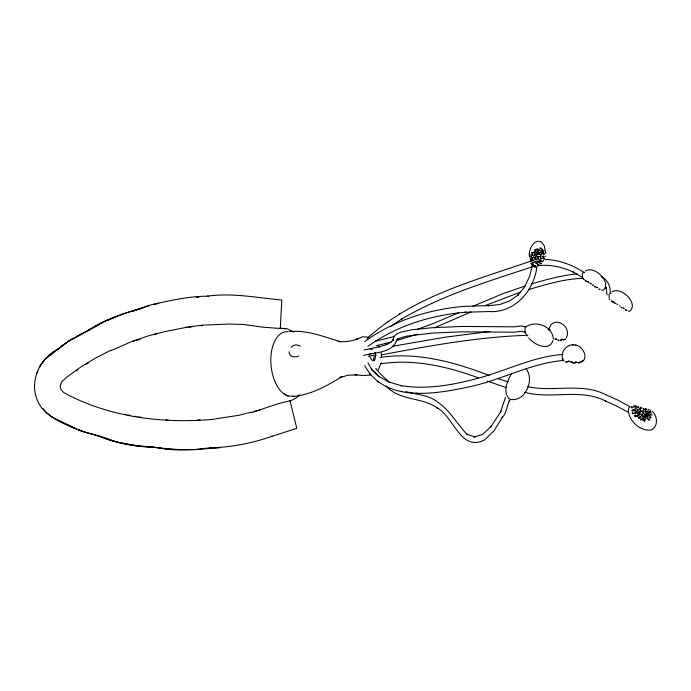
<?xml version="1.0" encoding="UTF-8"?>
<svg xmlns="http://www.w3.org/2000/svg" width="691" height="691" viewBox="0 0 691 691"><rect width="100%" height="100%" fill="white"/><g stroke="black" fill="none" stroke-linecap="round" stroke-linejoin="round"><path stroke-width="1.04" d="M375.567 352.738L375.092 353.386M635.115 410.359L634.804 409.21L633.699 409.4L633.923 410.178L635.038 409.979M637.819 410.229L637.43 409.737M644.185 420.016L644.202 419.446M647.199 414.393L646.957 413.944M529.237 255.705C528.883 249.382 533.625 238.689 541.364 241.885L544.214 245.771L545.83 253.312M552.93 340.603C549.215 351.969 533.763 344.628 528.753 337.856M381.233 362.706L378.245 369.875M529.617 253.882L529.781 254.832M529.531 257.009L529.652 256.491M535.914 259.79L536.035 259.272M538.263 257.821L538.384 257.302M539.455 261.267L539.576 260.757M396.522 340.706C392.117 353.222 374.176 352.263 363.561 355.476M532.355 265.474L529.608 276.365L524.478 287.119L517.542 295.653L518.25 294.815L509.638 300.974L499.524 304.619L488.027 305.698L488.891 305.647L464.499 306.355C428.93 309.24 393.766 320.512 364.693 341.518M536.959 266.337C534.264 290.298 514.942 313.17 489.271 311.555L464.905 312.263L465.769 312.211C430.968 315.079 396.453 325.876 367.906 346.346M562.388 353.593C564.124 346.83 571.846 342.382 578.419 346.01C584.068 348.653 588.767 359.821 580.544 362.214M36.727 373.909L37.608 371.067M545.199 256.655L545.398 256.076M548.853 330.194C551.617 314.319 572.234 325.046 566.447 337.683M505.501 397.429L500.543 411.905L501.027 411.3L490.765 426.934L491.344 426.209L482.715 434.371L474.061 437.066L474.985 437.006L466.701 434.112L467.548 434.82C457.399 424.663 450.757 411.378 438.82 402.957C429.517 394.889 417.044 394.811 405.885 391.598M372.959 361.013L373.598 359.579A10.417 5.934 -57.3 0 1 373.995 357.895A8.352 5.286 -75.1 0 1 374.202 356.202L374.263 355.148L368.398 356.185M39.396 367.301L40.899 364.433M39.335 367.508L40.829 364.667M568.33 361.367L567.086 361.643L568.373 361.514M569.289 361.056L567.821 361.721M569.954 361.808L571.086 361.713M573.159 363.06C572.77 363.932 575.145 362.896 573.85 362.81M577.296 362.49L578.427 362.395M542.504 261.898L543.739 260.023M511.625 373.537C508.058 379.756 504.395 387.124 506.486 394.449M374.107 360.305C375.835 359.165 375.196 355.649 375.809 355.122A8.352 1.676 84.8 0 0 376.154 355.148A10.417 0.605 85.2 0 1 376.034 354.924L375.403 354.595M42.211 362.766L44.829 359.441L54.554 351.598M41.477 363.837L44.725 359.717L48.456 356.487M374.081 360.65L374.669 359.933M645.886 411.776L645.601 412.484L646.681 412.942L646.724 411.879L644.876 411.361L645.161 410.653L645.999 410.756L645.955 411.819M647.277 415.015L645.731 415.291M299.548 394.786L296.75 397.55L291.567 400.391L279.207 403.432L251.248 412.639M553.154 337.769C551.738 325.66 534.48 319.812 525.29 327.404L524.84 331.965L527.311 336.033M396.444 340.067L398.482 338.521L397.619 338.91L406.161 336.197L432.557 333.062L461.882 331.818L514.519 332.198L521.161 331.222L525.195 332.285L525.626 331.905M367.223 338.46C412.406 296.819 473.387 280.987 529.962 261.405M531.69 259.911L532.165 259.522M57.327 349.491L67.925 341.587M50.054 355.347L63.745 344.809M60.67 346.796L69.48 340.533M76.407 370.782L77.867 369.702M58.243 348.912C36.968 359.536 26.543 387.806 41.78 407.923C53.708 421.337 71.89 427.435 88.457 433.352M375.273 352.73L374.833 352.522M64.539 344.213L67.701 341.967M390.242 326.748L402.214 318.672L401.557 319.112C442.292 295.117 488.226 281.384 532.865 266.657M388.126 321.721L388.774 321.28M399.528 314.025L400.184 313.584M586.996 281.418L588.196 281.997L587.782 281.591M588.3 282.049L588.974 282.714M591.392 283.742L590.019 283.267L590.555 283.18M595.746 287.05L594.381 286.575L595.331 286.635M93.009 327.828L102.233 322.455L114.689 317.324M93.7 327.655L102.251 322.637M611.88 301.535L613.081 302.114L612.252 301.552M614.86 302.952L615.888 303.643M616.752 304.057L617.866 304.446M624.414 308.609L623.032 308.134L623.584 308.048M68.746 340.991L72.685 338.642M69.273 340.896L92.827 328.121M72.028 339.056L83.3 333.053M85.468 364.623L88.552 362.853M110.629 350.76L132.016 341.432L149.472 335.489L165.685 331.421L186.423 327.344M368.588 354.716L369.961 354.025M567.259 361.583L566.568 361.834M575.24 362.041L576.372 361.946L575.249 362.352M582.055 360.814L582.358 360.339M579.965 361.989L581.096 361.894L579.853 362.17M386.191 344.679L390.709 342.321L393.291 339.808L392.669 340.818L393.853 336.5L396.548 333.926L400.961 332.112L412.354 329.702L432.376 327.689L461.718 326.446L514.38 326.826L521.42 325.858L525.721 327.024M110.655 350.328L95.306 358.154L80.821 366.99L67.269 376.794L61.551 381.924L60.177 386.105L60.912 389.448L63.494 392.358L69.489 395.667C114.205 418.029 165.546 423.773 214.884 419.187M76.494 336.5L89.614 329.616M87.843 330.548C106.734 317.843 128.863 312.375 150.068 305.042C169.157 300.74 188.583 296.189 208.172 296.171L207.568 296.163C232.513 292.613 257.19 297.821 281.79 300.032L280.321 328.493L262.442 327.145L243.189 324.416L228.185 324.07L204.743 325.081M585.389 271.019C594.666 265.016 612.217 282.619 603.157 290.315L601.541 290.099M612.027 291.904C621.313 285.91 638.864 303.504 629.803 311.2L628.179 310.985M458.323 312.876L433.698 323.336L417.822 329.201M472.722 306.389L502.469 293.839L525.264 285.91M471.132 311.909L434.328 327.845M557.827 339.808L558.164 340.093M558.008 340.205L558.777 340.145M562.707 339.238L563.441 339.462M563.467 340.067L564.236 340.007M108.021 320.019L121.841 314.345M485.237 305.569L520.53 292.094M143.858 307.564L149.593 305.5L148.764 305.698M153.938 334.738L157.643 333.33M142.657 307.97L123.81 313.576M121.599 314.353L124.06 313.559M387.046 344.299L380.611 346.493L364.166 349.966M371.093 375.032L362.982 375.576L354.518 374.6L357.057 374.798L348.031 375.256L339.419 377.649L341.976 376.612C326.955 385.898 310.976 394.829 292.949 396.47M417.234 334.116L396.409 340.628M531.336 284.018C546.313 279.518 561.576 275.45 577.166 273.835M528.511 289.615C546.451 284.286 564.806 278.749 583.627 278.309M132.007 311.486L144.618 307.391M394.328 336.5L375.489 341.199M391.339 342.054L376.137 345.768M253.45 411.75L256.862 410.817M245.685 413.503L238.905 415.3L215.756 418.824M132.344 341.311L140.04 339.35M154.888 304.316L154.136 304.489L158.749 303.332L158.084 303.487M246.722 413.261L250.868 412.285M532.683 264.731L534.022 267.011L536.242 267.201M257.657 410.635L260.041 410.108M566.43 361.79C564.15 362.62 568.278 362.188 566.136 361.678M569.686 361.471L568.866 361.402M392.764 346.226L445.246 337.191L490.031 331.43M381.121 354.915C429.595 345.846 478.388 336.802 527.803 335.29M534.532 251.947L533.728 252.301L533.841 252.984L535.059 252.776L534.117 251.671L535.421 251.101L535.534 251.783L534.73 252.137M530.982 256.041L530.17 256.396L530.705 257.225L531.595 256.499L530.774 255.998M553.914 338.53L553.258 338.815L553.862 338.884M556.203 338.935L555.21 338.927M561.247 339.272L562.232 339.281L560.98 339.48M564.78 339.316L565.428 339.039L564.823 338.97M197.332 420.214L200.01 419.808M200.684 448.986L204.45 448.399M200.848 325.789L202.765 325.513M380.015 357.446C416.708 351.797 453.702 361.929 487.786 374.902L489.72 375.61M380.741 363.786C413.788 358.698 447.397 366.515 478.371 377.83M185.438 327.275L203.819 325.003M563.372 360.452C531.431 363.138 502.858 379.247 471.918 386.26C437.144 393.844 385.034 403.803 364.788 365.556M192.029 326.869L188.228 327.214M204.139 448.459L210.168 447.803M194.335 449.616L200.848 448.951M537.995 265.759C550.278 264.117 562.69 267.141 573.789 272.349L573.072 272.047L582.625 277.462L582.34 273.74L582.936 272.677L584.405 272.539L574.748 267.054C565.324 262.623 555.193 259.678 544.733 259.436M209.58 447.898L220.222 447.63L216.076 447.828M215.497 447.872C196.546 449.608 177.242 451.56 158.403 447.846M289.279 331.585C307.305 329.719 323.88 336.983 340.672 341.674L338.072 341.475C345.034 342.192 352.177 341.173 358.612 338.426L356.02 339.471L362.706 336.767L368.536 337.191M178.952 449.521L165.607 449.072M178.364 449.565L185.646 449.504M185.257 449.547L194.56 449.573M556.54 339.126L555.504 339.402L556.125 339.341M564.21 339.782L565.013 339.436M139.401 446.282L147.874 446.524L161.651 448.286M294.072 396.245L287.94 395.969L283.465 393.542M175.92 449.565L162.022 448.157M612.001 300.749L611.457 300.835L611.863 301.241M613.979 301.803L613.435 301.889L613.841 302.304M613.936 302.338L613.392 302.425L614.601 303.004M621.485 307.383L620.941 307.469L622.237 307.745M511.418 399.553C525.955 401.013 534.566 379.523 526.127 368.873M214.098 447.699C233.67 446.827 253.597 442.827 272.15 436.22L271.598 436.41L296.793 428.368L290.013 400.59M585.666 280.658C583.947 280.727 587.523 281.928 586.089 280.805M593.984 285.297L593.198 285.124M597.646 287.819L596.445 287.24L597.395 287.301M281.859 328.337L287.197 328.752L293.753 332.121M568.503 361.16L568.943 361.315M548.118 329.469L550.14 329.642M154.888 447.293C136.913 446.896 118.947 443.933 102.242 437.118M161.133 447.984C140.558 446.179 119.603 444.849 100.316 436.669M401.212 391.477L402.136 391.581M416.051 393.119L416.923 393.222M141.275 417.338L138.917 416.949M575.56 345.31L577.02 345.509M572.105 344.869L573.694 345.085M279.881 328.07L285.651 328.907M134.9 416.25L136.904 416.595M137.293 445.911L117.142 442.093L102.855 437.127M128.085 414.98L130.02 415.351M165.857 419.757L167.844 420.154M124.259 414.203L126.168 414.6M527.596 386.597C553.672 392.54 581.39 382.045 606.275 394.941L618.307 400.339L629.985 406.749M524.555 392.246C551.297 399.692 579.965 387.962 605.653 401.039L605.161 400.832L616.536 405.945L628.43 412.423M101.897 436.842L96.006 435.088M563.977 361.203L562.336 358.491M95.038 434.786L83.378 431.573M87.861 433.231L95.28 435.045M508.265 381.898L497.442 378.409M505.985 387.53L487.302 381.052M94.598 434.889L101.119 436.85M82.479 431.27L77.997 429.638M80.951 430.934L83.628 431.832M620.19 306.173L619.447 305.811M585.7 280.494L584.862 279.933M80.061 430.64L63.408 422.719M648.046 409.193L648.953 409.573M611.043 293.425L610.334 293.131L608.978 294.625L609.272 298.357M637.646 413.33L636.731 412.57M643.001 419.109L642.362 418.159L643.053 417.787L643.701 418.737L642.613 419.938L643.269 420.482L643.96 420.111L643.321 419.161M370.661 348.523L372.397 349.37M74.758 428.36L51.583 416.967L46.478 412.743M57.638 419.912L60.86 421.458M649.834 410.048L650.775 410.506M61.663 421.847L62.57 422.339M52.3 417.234L55.816 419.135M300.214 346.165L298.901 345.362L295.696 344.93A6.755 5.787 -36.5 0 0 291.118 347.271M601.135 276.806C607.329 279.337 610.619 286.022 610.248 292.518M599.658 289.114L600.073 289.529L598.7 289.054M591.928 284.778L592.766 285.34M371.007 349.396L369.892 348.61M582.548 278.387L584.05 279.648M609.186 299.272L609.782 299.834M389.379 382.304L379.756 373.244L375.8 368.338M386.105 385.975C399.864 401.488 422.581 396.591 438.059 408.597L437.213 407.889C453.728 416.733 460.845 452.26 484.538 439.96L494.074 430.743L502.556 417.044L502.037 417.666C506.728 413.304 506.65 406.178 509.466 400.72L509.12 401.264L510.58 399.225L508.792 398.569L506.883 395.442M372.129 360.253L369.452 356.435M562.837 359.363L562.051 356.392L562.854 354.388C535.318 356.435 510.174 368.752 484.08 376.56C457.14 384.222 428.757 390.139 400.72 385.638L401.644 385.742L389.111 382.097L378.884 376.483L371.067 368.968L379.091 376.699M377.269 381.225L378.184 382.114M369.357 373.606L370.29 374.513M652.244 411.378C657.677 416.042 658.463 427.168 650.896 430.13C639.814 431.175 628.775 420.888 628.292 410.083A3.567 0.76 -76.8 0 1 629.682 406.628M42.851 408.519L46.599 412.916M378.132 345.206L379.307 347.443M649.454 414.557L649.799 415.066M647.191 413.944L647.536 414.453M605.264 286.912L606.327 288.57L606.059 287.603L607.095 294.927M533.867 257.216L534.143 257.665M535.413 262.805L535.698 263.254M531.716 257.907L532.001 258.356M367.949 362.732L372 369.875M531.94 265.042L530.818 262.9M381.173 352.73L381.7 356.452M644.064 419.601L644.306 421.907M298.676 355.925A6.755 5.787 -36.5 0 1 297.113 356.72L292.241 356.703A6.755 5.787 -36.5 0 1 289.14 351.814M288.173 396.098A32.555 18.156 84.3 0 1 270.803 360.175A32.555 18.156 84.3 0 1 288.216 331.775M370.523 353.766A10.417 9.717 49.9 0 1 371.646 353.36M631.22 407.085L631.444 407.854L632.559 407.664L631.911 406.714L631.22 407.085M632.049 410.229L632.282 410.998L633.388 410.808L632.749 409.858L632.049 410.229M632.23 412.985L632.464 413.754L633.569 413.564L632.93 412.613L632.23 412.985M633.371 406.317L633.604 407.085L634.709 406.887L634.07 405.945L633.371 406.317M634.649 413.097L634.882 413.866L635.988 413.667L635.34 412.717L634.649 413.097M634.701 415.835L634.925 416.604L636.04 416.414L635.392 415.464L634.701 415.835M635.115 405.876L635.34 406.645L636.446 406.455L635.806 405.505L635.115 405.876M635.236 411.465L635.461 412.233L636.566 412.035L635.927 411.085L635.236 411.465M635.349 407.647L635.582 408.424L636.687 408.226L636.04 407.275L635.349 407.647M636.757 415.861L636.981 416.63L638.095 416.431L637.447 415.481L636.757 415.861M636.964 409.867L637.188 410.635L638.294 410.437L637.655 409.487L636.964 409.867M637.059 412.251L637.283 413.019L638.389 412.821L637.75 411.879L637.059 412.251M637.663 407.025L637.888 407.794L639.002 407.604L638.354 406.654L637.663 407.025M638.061 414.652L638.294 415.429L639.4 415.231L638.76 414.28L638.061 414.652M638.398 417.675L638.622 418.444L639.728 418.254L639.089 417.304L638.398 417.675M638.985 411.715L639.218 412.484L640.324 412.294L639.685 411.344L638.985 411.715M639.253 409.107L639.477 409.884L640.583 409.685L639.944 408.735L639.253 409.107M639.235 413.46L639.469 414.229L640.574 414.03L639.935 413.088L639.235 413.46M640.03 416.587L640.263 417.355L641.369 417.157L640.73 416.215L640.03 416.587M640.488 407.63L640.712 408.407L641.818 408.208L641.179 407.258L640.488 407.63M640.471 410.86L640.695 411.629L641.809 411.439L641.162 410.489L640.471 410.86M640.445 419.178L640.678 419.947L641.784 419.757L641.144 418.806L640.445 419.178M641.317 414.704L641.55 415.472L642.656 415.282L642.017 414.332L641.317 414.704M642.354 413.175L642.578 413.944L643.684 413.754L643.045 412.803L642.354 413.175M642.803 416.172L643.036 416.949L644.142 416.751L643.502 415.801L642.803 416.172M643.183 408.856L643.407 409.625L644.513 409.435L643.874 408.485L643.183 408.856M644.409 417.304L644.643 418.072L645.748 417.882L645.109 416.932L644.409 417.304M644.591 414.142L644.824 414.911L645.93 414.721L645.29 413.771L644.591 414.142M644.453 419.454L644.677 420.223L645.783 420.033L645.144 419.083L644.453 419.454M644.833 415.922L645.057 416.69L646.171 416.492L645.524 415.541L644.833 415.922M645.377 408.934L645.601 409.711L646.707 409.513L646.068 408.562L645.377 408.934M646.724 414.073L646.949 414.842L648.054 414.643L647.415 413.693L646.724 414.073M646.811 416.267L647.044 417.036L648.149 416.846L647.51 415.896L646.811 416.267M647.044 418.21L647.268 418.979L648.374 418.789L647.735 417.839L647.044 418.21M647.424 411.231L647.657 412.009L648.763 411.81L648.115 410.86L647.424 411.231M648.08 413.097L648.305 413.866L649.41 413.676L648.771 412.726L648.08 413.097M648.581 419.463L648.806 420.232L649.92 420.042L649.272 419.091L648.581 419.463M648.849 415.256L649.082 416.025L650.188 415.835L649.549 414.885L648.849 415.256M649.687 411.853L649.92 412.622L651.026 412.423L650.378 411.482L649.687 411.853M649.851 417.234L650.084 418.003L651.19 417.805L650.542 416.863L649.851 417.234M650.594 414.194L650.827 414.963L651.933 414.764L651.293 413.823L650.594 414.194M539.749 256.577L540.388 257.354L541.148 256.94L540.941 256.275L539.749 256.577M560.099 340.533L561.342 340.438L560.099 340.533M530.204 259.004L530.74 259.842L531.629 259.116L530.204 259.004M531.293 254.426L531.82 255.264L532.709 254.538L531.293 254.426M531.733 252.699L532.26 253.537L533.15 252.811L531.733 252.699M530.576 260.714L531.103 261.543L531.992 260.827L530.576 260.714M531.897 257.51L532.433 258.348L533.322 257.622L531.897 257.51M532.986 255.48L533.512 256.309L534.402 255.584L532.986 255.48M534.834 249.788L535.37 250.617L536.259 249.892L534.834 249.788M532.251 262.425L532.778 263.254L533.668 262.537L532.251 262.425M532.718 260.023L533.245 260.861L534.134 260.136L532.718 260.023M534.316 253.865L534.843 254.703L535.732 253.977L534.316 253.865M532.139 264.187L532.675 265.024L533.564 264.299L532.139 264.187M534.229 257.579L534.756 258.408L535.646 257.691L534.229 257.579M536.942 249.054L537.477 249.892L538.367 249.166L536.942 249.054M535.465 256.067L536 256.897L536.89 256.18L535.465 256.067M536 254.521L536.527 255.359L537.417 254.634L536 254.521M535.093 259.125L535.62 259.954L536.51 259.229L535.093 259.125M536.57 252.751L537.106 253.588L537.995 252.863L536.57 252.751M536.95 251.135L537.477 251.965L538.367 251.239L536.95 251.135M534.601 261.639L535.136 262.468L536.026 261.742L534.601 261.639M534.264 265.612L534.799 266.441L535.689 265.724L534.264 265.612M538.393 250.038L538.928 250.876L539.818 250.151L538.393 250.038M537.892 253.934L538.427 254.763L539.317 254.038L537.892 253.934M537.097 258.218L537.633 259.056L538.522 258.33L537.097 258.218M537.486 256.534L538.013 257.372L538.902 256.646L537.486 256.534M536.32 263.021L536.855 263.85L537.745 263.124L536.32 263.021M536.993 261.146L537.529 261.975L538.419 261.258L536.993 261.146M538.989 252.465L539.524 253.295L540.414 252.578L538.989 252.465M539.921 248.06L540.457 248.898L541.347 248.173L539.921 248.06M537.572 264.748L538.108 265.577L538.997 264.86L537.572 264.748M540.785 251.023L541.312 251.852L542.202 251.135L540.785 251.023M538.937 259.816L539.472 260.654L540.362 259.928L538.937 259.816M540.103 254.564L540.638 255.394L541.528 254.677L540.103 254.564M541.312 249.123L541.839 249.952L542.729 249.235L541.312 249.123M538.479 262.001L539.015 262.83L539.904 262.114L538.479 262.001M541.2 253.165L541.727 253.994L542.616 253.269L541.2 253.165M540.612 258.184L541.139 259.013L542.029 258.296L540.612 258.184M542.72 250.427L543.247 251.265L544.137 250.539L542.72 250.427M540.543 260.861L541.079 261.69L541.969 260.965L540.543 260.861M542.539 252.18L543.074 253.01L543.964 252.284L542.539 252.18M540.129 263.271L540.664 264.1L541.554 263.375L540.129 263.271M542.59 256.214L543.126 257.043L544.016 256.326L542.59 256.214M543.212 253.804L543.748 254.634L544.638 253.908L543.212 253.804M543.117 257.968L543.653 258.797L544.543 258.08L543.117 257.968M571.371 362.214L572.493 362.119L571.371 362.214M574.757 362.801L575.888 362.706L574.757 362.801M578.324 362.844L579.455 362.749L578.324 362.844M642.95 410.877L643.019 411.957L643.857 411.983L644.064 411.249L642.95 410.877M625.476 309.844L626.685 310.423L625.476 309.844M198.334 296.81L196.417 297.225L199.233 296.664L198.334 296.81"/></g></svg>
